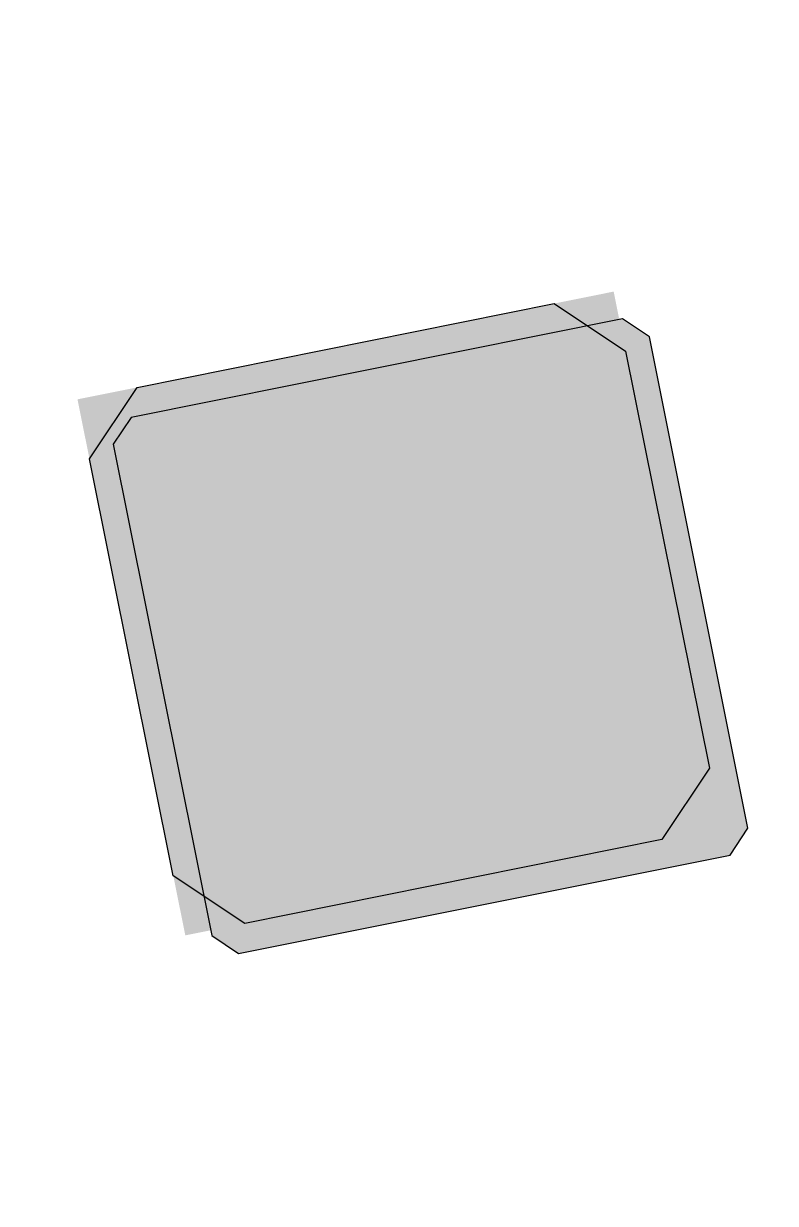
# Model space of a CAD drawing. Header units: inches. Extents: x 69200890 to 69205124, y 27678531 to 27681974.
# Drawn here: x 69202367.52 to 69202392.26, y 27680086.39 to 27680125.23 of the extents above; entities that cross this region are included whole.
import ezdxf

# ---------------------------------------------------------------- set-up
doc = ezdxf.new("R2010")
doc.units = ezdxf.units.IN
doc.header["$LTSCALE"] = 10
doc.header["$MEASUREMENT"] = 0
doc.layers.get('0').update_dxf_attribs({"linetype": 'CONTINUOUS'})
doc.layers.add('A-COLS', color=5, linetype='CONTINUOUS')

# ---------------------------------------------------------------- blocks, each defined once
blk = doc.blocks.new('COL')
at = {"layer": 'A-COLS', "const_width": 18}
blk.add_lwpolyline([(0, 9), (0, -9)], dxfattribs=at)
at = {"layer": 'A-COLS'}
blk.add_lwpolyline([(9, 7), (9, -7), (7, -9), (-7, -9), (-9, -7), (-9, 7), (-7, 9), (7, 9)], close=True, dxfattribs=at)
blk = doc.blocks.new('Chamfered Column - 1_-6_ x 1_-6_ Concrete-1521666-LEVEL 1 FLOOR PLAN - OVERALL')
at = {"layer": 'A-COLS'}
blk.add_hatch(color=9, dxfattribs=at).paths.add_polyline_path([(-8.25, -9), (8.25, -9), (9, -8.25), (9, 8.25), (8.25, 9), (-8.25, 9), (-9, 8.25), (-9, -8.25)])
at = {"layer": 'A-COLS', "color": 253}
for p, q in [((-8.25, 9), (-9, 8.25)), ((8.25, 9), (-8.25, 9)), ((9, 8.25), (8.25, 9)), ((-9, 8.25), (-9, -8.25)), ((9, -8.25), (9, 8.25)), ((-9, -8.25), (-8.25, -9)), ((8.25, -9), (9, -8.25)), ((-8.25, -9), (8.25, -9))]:
    blk.add_line(p, q, dxfattribs=at)

msp = doc.modelspace()

# ---------------------------------------------------------------- block references
at = {"rotation": 11.36903025436198}
msp.add_blockref('COL', (69202379.892, 27680105.809), dxfattribs=at)
at = {"layer": 'A-COLS', "rotation": 11.32828302501397}
msp.add_blockref('Chamfered Column - 1_-6_ x 1_-6_ Concrete-1521666-LEVEL 1 FLOOR PLAN - OVERALL', (69202380.915, 27680105.061), dxfattribs=at)

doc.saveas('drawing.dxf')
